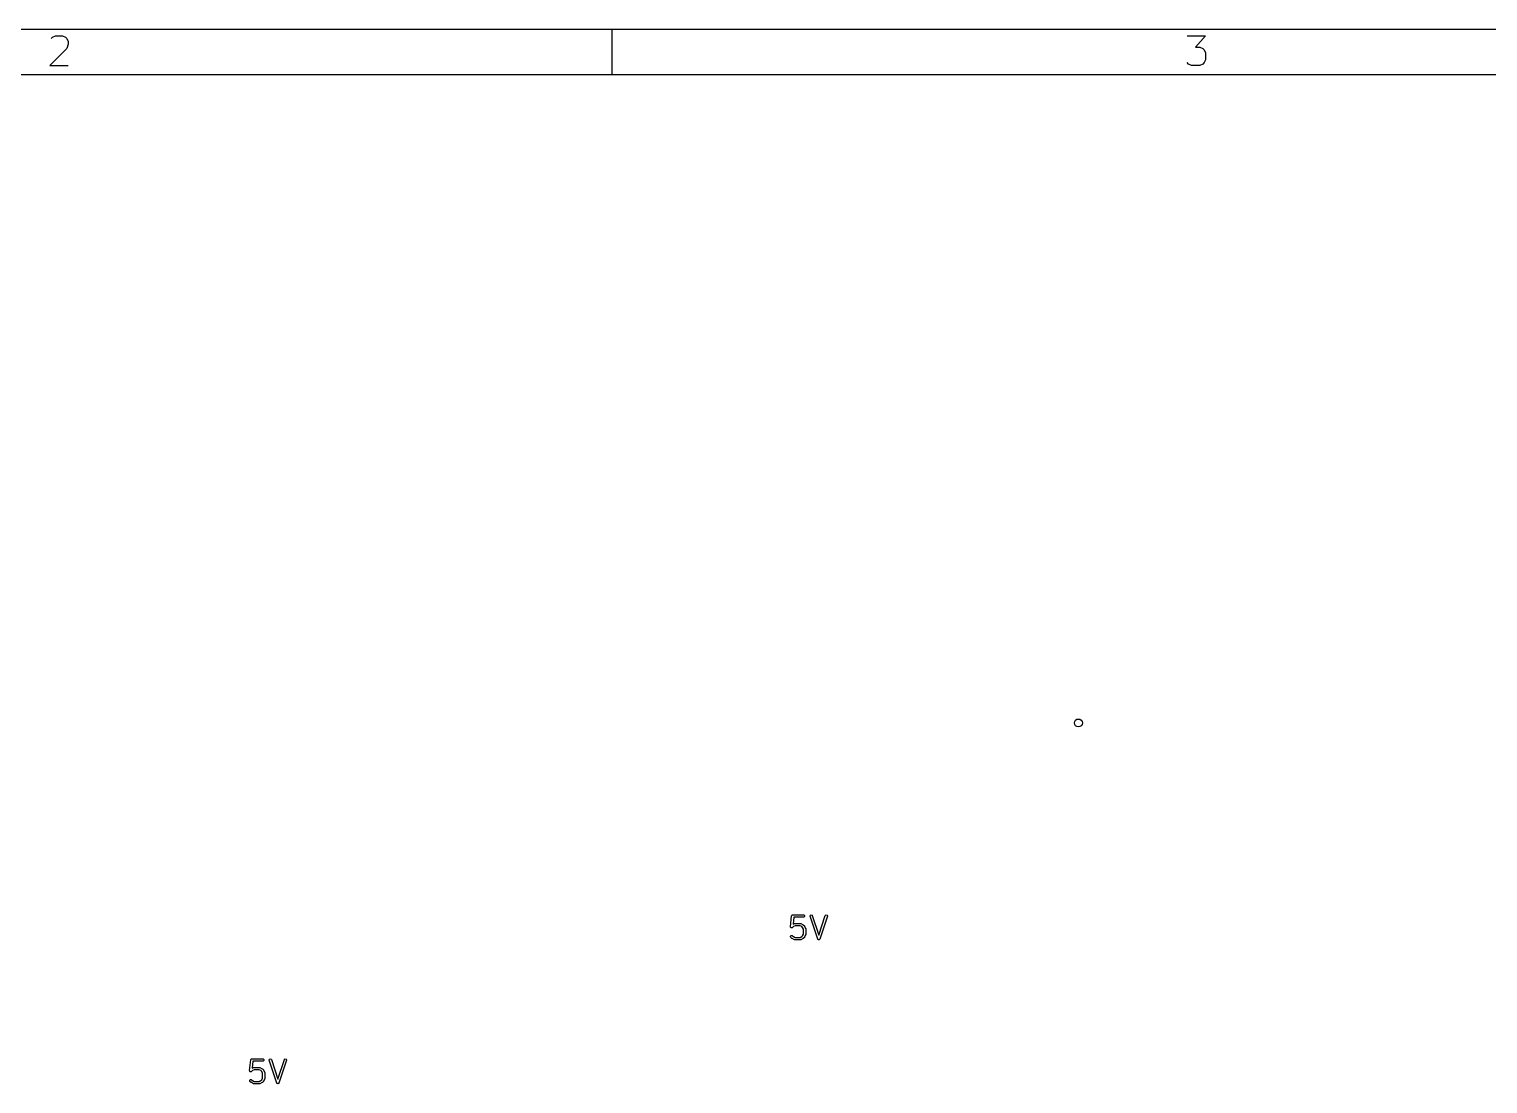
# Model space of a CAD drawing. Header units: inches. Extents: x 0.4 to 11.3, y -7.9 to -0.4.
# Drawn here: x 3.322 to 5.846, y -2.219 to -0.394 of the extents above; entities that cross this region are included whole.
import ezdxf

# ---------------------------------------------------------------- set-up
doc = ezdxf.new("R2010")
doc.units = ezdxf.units.IN
doc.header["$MEASUREMENT"] = 0
doc.layers.add('F.Silkscreen', color=41, linetype='CONTINUOUS', true_color=0xf2eda1)

msp = doc.modelspace()

# ---------------------------------------------------------------- linework, layer by layer
at = {"layer": 'BLACK', "linetype": 'CONTINUOUS'}
for p, q in [((0.3937, -0.3937), (11.2993, -0.3937)), ((4.3307, -0.4724), (4.3307, -0.3937)), ((3.3869, -0.4272), (3.3577, -0.4564)), ((3.3601, -0.4101), (3.3625, -0.4077)), ((3.3625, -0.4077), (3.3674, -0.4053)), ((3.3674, -0.4053), (3.3796, -0.4053)), ((3.3796, -0.4053), (3.3845, -0.4077)), ((3.3845, -0.4077), (3.3869, -0.4101)), ((3.3869, -0.4101), (3.3893, -0.415)), ((3.3893, -0.4199), (3.3869, -0.4272)), ((3.3893, -0.415), (3.3893, -0.4199)), ((5.3262, -0.4053), (5.3578, -0.4053)), ((5.3578, -0.4053), (5.3408, -0.4248)), ((5.3408, -0.4248), (5.3481, -0.4248)), ((5.3481, -0.4248), (5.353, -0.4272)), ((5.353, -0.4272), (5.3554, -0.4296)), ((5.3286, -0.454), (5.3262, -0.4516)), ((5.3335, -0.4564), (5.3286, -0.454)), ((5.353, -0.454), (5.3481, -0.4564)), ((5.3554, -0.4516), (5.353, -0.454)), ((5.3554, -0.4296), (5.3578, -0.4345)), ((5.3578, -0.4467), (5.3554, -0.4516)), ((5.3578, -0.4345), (5.3578, -0.4467)), ((0.4724, -0.4724), (11.2206, -0.4724)), ((3.3577, -0.4564), (3.3893, -0.4564)), ((5.3481, -0.4564), (5.3335, -0.4564))]:
    msp.add_line(p, q, dxfattribs=at)
at = {"layer": 'F.Silkscreen', "linetype": 'CONTINUOUS'}
for p, q in [((4.6396, -1.947), (4.6415, -1.9282)), ((4.6415, -1.9282), (4.6416, -1.9278)), ((4.6416, -1.9277), (4.6417, -1.9276)), ((4.6416, -1.9278), (4.6416, -1.9277)), ((4.6417, -1.9275), (4.6422, -1.9271)), ((4.6417, -1.9276), (4.6417, -1.9275)), ((4.6422, -1.9271), (4.6427, -1.9266)), ((4.6427, -1.9266), (4.6428, -1.9266)), ((4.6428, -1.9266), (4.6429, -1.9266)), ((4.6429, -1.9266), (4.643, -1.9266)), ((4.643, -1.9266), (4.6435, -1.9265)), ((4.6435, -1.9265), (4.6622, -1.9265)), ((4.6452, -1.9304), (4.644, -1.9428)), ((4.644, -1.9428), (4.6463, -1.9417)), ((4.6622, -1.9304), (4.6452, -1.9304)), ((4.6463, -1.9417), (4.6464, -1.9417)), ((4.6464, -1.9417), (4.6465, -1.9416)), ((4.6465, -1.9416), (4.6468, -1.9416)), ((4.6468, -1.9416), (4.6471, -1.9415)), ((4.6471, -1.9415), (4.6471, -1.9415)), ((4.6471, -1.9415), (4.6472, -1.9415)), ((4.6472, -1.9415), (4.6566, -1.9415)), ((4.6566, -1.9415), (4.6567, -1.9415)), ((4.6567, -1.9415), (4.6567, -1.9415)), ((4.6567, -1.9415), (4.657, -1.9416)), ((4.657, -1.9416), (4.6573, -1.9416)), ((4.6573, -1.9416), (4.6574, -1.9417)), ((4.6574, -1.9417), (4.6575, -1.9417)), ((4.6575, -1.9417), (4.6612, -1.9436)), ((4.6612, -1.9436), (4.6615, -1.9437)), ((4.6615, -1.9437), (4.6617, -1.9439)), ((4.6617, -1.9439), (4.6636, -1.9458)), ((4.6622, -1.9265), (4.663, -1.9266)), ((4.663, -1.9303), (4.6622, -1.9304)), ((4.663, -1.9266), (4.664, -1.9277)), ((4.664, -1.9292), (4.663, -1.9303)), ((4.664, -1.9277), (4.664, -1.9292)), ((4.6734, -1.9283), (4.674, -1.927)), ((4.6735, -1.9291), (4.6734, -1.9283)), ((4.6866, -1.9684), (4.6735, -1.9291)), ((4.674, -1.927), (4.6755, -1.9265)), ((4.6755, -1.9265), (4.6768, -1.9272)), ((4.6768, -1.9272), (4.6772, -1.9278)), ((4.6772, -1.9278), (4.6885, -1.9616)), ((4.6885, -1.9616), (4.6997, -1.9278)), ((4.7034, -1.9291), (4.6903, -1.9684)), ((4.6997, -1.9278), (4.7001, -1.9272)), ((4.7001, -1.9272), (4.7014, -1.9265)), ((4.7014, -1.9265), (4.7029, -1.927)), ((4.7029, -1.927), (4.7035, -1.9283)), ((4.7035, -1.9283), (4.7034, -1.9291)), ((4.6397, -1.9478), (4.6396, -1.947)), ((4.6398, -1.9478), (4.6397, -1.9478)), ((4.6398, -1.9479), (4.6398, -1.9478)), ((4.6402, -1.9484), (4.6398, -1.9479)), ((4.6398, -1.9633), (4.6408, -1.9622)), ((4.6398, -1.9648), (4.6398, -1.9633)), ((4.6402, -1.9655), (4.6398, -1.9648)), ((4.6407, -1.9489), (4.6402, -1.9484)), ((4.6421, -1.9673), (4.6402, -1.9655)), ((4.6408, -1.9489), (4.6407, -1.9489)), ((4.6408, -1.949), (4.6408, -1.9489)), ((4.6415, -1.949), (4.6408, -1.949)), ((4.6408, -1.9622), (4.6423, -1.9622)), ((4.6422, -1.9491), (4.6415, -1.949)), ((4.6423, -1.9675), (4.6421, -1.9673)), ((4.6423, -1.949), (4.6422, -1.949)), ((4.6422, -1.949), (4.6422, -1.9491)), ((4.643, -1.9486), (4.6423, -1.949)), ((4.6423, -1.9622), (4.643, -1.9627)), ((4.6426, -1.9677), (4.6423, -1.9675)), ((4.6463, -1.9696), (4.6426, -1.9677)), ((4.6446, -1.9469), (4.643, -1.9486)), ((4.643, -1.9627), (4.6446, -1.9643)), ((4.6477, -1.9454), (4.6446, -1.9469)), ((4.6446, -1.9643), (4.6477, -1.9658)), ((4.6561, -1.9454), (4.6477, -1.9454)), ((4.6477, -1.9658), (4.6561, -1.9658)), ((4.6592, -1.9469), (4.6561, -1.9454)), ((4.6561, -1.9658), (4.6592, -1.9643)), ((4.6612, -1.9677), (4.6575, -1.9696)), ((4.6606, -1.9484), (4.6592, -1.9469)), ((4.6592, -1.9643), (4.6606, -1.9629)), ((4.6621, -1.9514), (4.6606, -1.9484)), ((4.6606, -1.9629), (4.6621, -1.9598)), ((4.6615, -1.9675), (4.6612, -1.9677)), ((4.6617, -1.9673), (4.6615, -1.9675)), ((4.6636, -1.9655), (4.6617, -1.9673)), ((4.6621, -1.9598), (4.6621, -1.9514)), ((4.6636, -1.9458), (4.6638, -1.9461)), ((4.6638, -1.9652), (4.6636, -1.9655)), ((4.6638, -1.9461), (4.664, -1.9463)), ((4.664, -1.9649), (4.6638, -1.9652)), ((4.664, -1.9463), (4.6658, -1.9501)), ((4.6658, -1.9612), (4.664, -1.9649)), ((4.6658, -1.9501), (4.6659, -1.9502)), ((4.6659, -1.9611), (4.6658, -1.9612)), ((4.6659, -1.9502), (4.6659, -1.9502)), ((4.6659, -1.9502), (4.666, -1.9505)), ((4.666, -1.9608), (4.6659, -1.9611)), ((4.6659, -1.9611), (4.6659, -1.9611)), ((4.666, -1.9505), (4.666, -1.9508)), ((4.666, -1.9508), (4.666, -1.9508)), ((4.666, -1.9508), (4.6661, -1.9509)), ((4.6661, -1.9603), (4.666, -1.9604)), ((4.666, -1.9604), (4.666, -1.9605)), ((4.666, -1.9605), (4.666, -1.9608)), ((4.6661, -1.9509), (4.6661, -1.9603)), ((4.687, -1.9691), (4.6866, -1.9684)), ((4.6871, -1.9692), (4.687, -1.9691)), ((4.6872, -1.9693), (4.6871, -1.9692)), ((4.6898, -1.9692), (4.6897, -1.9693)), ((4.6899, -1.9691), (4.6898, -1.9692)), ((4.6903, -1.9684), (4.6899, -1.9691)), ((4.6464, -1.9696), (4.6463, -1.9696)), ((4.6465, -1.9696), (4.6464, -1.9696)), ((4.6468, -1.9697), (4.6465, -1.9696)), ((4.6471, -1.9698), (4.6468, -1.9697)), ((4.6472, -1.9698), (4.6471, -1.9698)), ((4.6471, -1.9698), (4.6471, -1.9698)), ((4.6566, -1.9698), (4.6472, -1.9698)), ((4.6567, -1.9698), (4.6566, -1.9698)), ((4.657, -1.9697), (4.6567, -1.9698)), ((4.6567, -1.9698), (4.6567, -1.9698)), ((4.6573, -1.9696), (4.657, -1.9697)), ((4.6574, -1.9696), (4.6573, -1.9696)), ((4.6575, -1.9696), (4.6574, -1.9696)), ((4.6878, -1.9695), (4.6872, -1.9693)), ((4.6883, -1.9698), (4.6878, -1.9695)), ((4.6885, -1.9697), (4.6883, -1.9698)), ((4.6886, -1.9698), (4.6885, -1.9697)), ((4.6892, -1.9695), (4.6886, -1.9698)), ((4.6897, -1.9693), (4.6892, -1.9695)), ((3.7034, -2.1962), (3.7053, -2.1775)), ((3.7035, -2.197), (3.7034, -2.1962)), ((3.7053, -2.1775), (3.7054, -2.177)), ((3.7054, -2.177), (3.7054, -2.1769)), ((3.7054, -2.1769), (3.7055, -2.1769)), ((3.7055, -2.1767), (3.706, -2.1763)), ((3.7055, -2.1769), (3.7055, -2.1767)), ((3.706, -2.1763), (3.7065, -2.1758)), ((3.7065, -2.1758), (3.7066, -2.1758)), ((3.7066, -2.1758), (3.7067, -2.1758)), ((3.7067, -2.1758), (3.7068, -2.1758)), ((3.7068, -2.1758), (3.7072, -2.1757)), ((3.7084, -2.1961), (3.7068, -2.1978)), ((3.7072, -2.1757), (3.726, -2.1757)), ((3.709, -2.1796), (3.7078, -2.1921)), ((3.7078, -2.1921), (3.7101, -2.1909)), ((3.7115, -2.1946), (3.7084, -2.1961)), ((3.726, -2.1796), (3.709, -2.1796)), ((3.7101, -2.1909), (3.7102, -2.1909)), ((3.7102, -2.1909), (3.7102, -2.1908)), ((3.7102, -2.1908), (3.7105, -2.1908)), ((3.7105, -2.1908), (3.7108, -2.1907)), ((3.7108, -2.1907), (3.7109, -2.1907)), ((3.7109, -2.1907), (3.711, -2.1907)), ((3.711, -2.1907), (3.7204, -2.1907)), ((3.7199, -2.1946), (3.7115, -2.1946)), ((3.7229, -2.1961), (3.7199, -2.1946)), ((3.7204, -2.1907), (3.7205, -2.1907)), ((3.7205, -2.1907), (3.7205, -2.1907)), ((3.7205, -2.1907), (3.7208, -2.1908)), ((3.7208, -2.1908), (3.7211, -2.1908)), ((3.7211, -2.1908), (3.7211, -2.1909)), ((3.7211, -2.1909), (3.7212, -2.1909)), ((3.7212, -2.1909), (3.725, -2.1928)), ((3.7244, -2.1976), (3.7229, -2.1961)), ((3.725, -2.1928), (3.7252, -2.193)), ((3.7252, -2.193), (3.7255, -2.1931)), ((3.7255, -2.1931), (3.7274, -2.195)), ((3.726, -2.1757), (3.7267, -2.1758)), ((3.7267, -2.1795), (3.726, -2.1796)), ((3.7267, -2.1758), (3.7278, -2.1769)), ((3.7278, -2.1784), (3.7267, -2.1795)), ((3.7274, -2.195), (3.7276, -2.1953)), ((3.7276, -2.1953), (3.7277, -2.1955)), ((3.7277, -2.1955), (3.7296, -2.1993)), ((3.7278, -2.1769), (3.7278, -2.1784)), ((3.7371, -2.1775), (3.7378, -2.1762)), ((3.7372, -2.1783), (3.7371, -2.1775)), ((3.7504, -2.2176), (3.7372, -2.1783)), ((3.7378, -2.1762), (3.7393, -2.1757)), ((3.7393, -2.1757), (3.7406, -2.1764)), ((3.7406, -2.1764), (3.741, -2.177)), ((3.741, -2.177), (3.7522, -2.2108)), ((3.7522, -2.2108), (3.7635, -2.177)), ((3.7672, -2.1783), (3.7541, -2.2176)), ((3.7635, -2.177), (3.7639, -2.1764)), ((3.7639, -2.1764), (3.7652, -2.1757)), ((3.7652, -2.1757), (3.7666, -2.1762)), ((3.7666, -2.1762), (3.7673, -2.1775)), ((3.7673, -2.1775), (3.7672, -2.1783)), ((3.7035, -2.1971), (3.7035, -2.197)), ((3.7035, -2.1972), (3.7035, -2.1971)), ((3.704, -2.1976), (3.7035, -2.1972)), ((3.7035, -2.2125), (3.7046, -2.2115)), ((3.7035, -2.214), (3.7035, -2.2125)), ((3.704, -2.2147), (3.7035, -2.214)), ((3.7044, -2.1981), (3.704, -2.1976)), ((3.7058, -2.2165), (3.704, -2.2147)), ((3.7045, -2.1981), (3.7044, -2.1981)), ((3.7046, -2.1982), (3.7045, -2.1981)), ((3.7053, -2.1982), (3.7046, -2.1982)), ((3.7046, -2.2115), (3.7061, -2.2115)), ((3.7059, -2.1983), (3.7053, -2.1982)), ((3.7061, -2.2167), (3.7058, -2.2165)), ((3.706, -2.1982), (3.7059, -2.1983)), ((3.7061, -2.1982), (3.706, -2.1982)), ((3.7068, -2.1978), (3.7061, -2.1982)), ((3.7061, -2.2115), (3.7068, -2.2119)), ((3.7064, -2.2169), (3.7061, -2.2167)), ((3.7101, -2.2188), (3.7064, -2.2169)), ((3.7068, -2.2119), (3.7084, -2.2135)), ((3.7084, -2.2135), (3.7115, -2.2151)), ((3.7102, -2.2188), (3.7101, -2.2188)), ((3.7105, -2.2189), (3.7102, -2.2188)), ((3.7102, -2.2188), (3.7102, -2.2188)), ((3.7108, -2.219), (3.7105, -2.2189)), ((3.7109, -2.219), (3.7108, -2.219)), ((3.711, -2.219), (3.7109, -2.219)), ((3.7204, -2.219), (3.711, -2.219)), ((3.7115, -2.2151), (3.7199, -2.2151)), ((3.7199, -2.2151), (3.7229, -2.2135)), ((3.7205, -2.219), (3.7204, -2.219)), ((3.7208, -2.2189), (3.7205, -2.219)), ((3.7205, -2.219), (3.7205, -2.219)), ((3.7211, -2.2188), (3.7208, -2.2189)), ((3.7212, -2.2188), (3.7211, -2.2188)), ((3.7211, -2.2188), (3.7211, -2.2188)), ((3.725, -2.2169), (3.7212, -2.2188)), ((3.7229, -2.2135), (3.7244, -2.2121)), ((3.7259, -2.2006), (3.7244, -2.1976)), ((3.7244, -2.2121), (3.7259, -2.2091)), ((3.7252, -2.2167), (3.725, -2.2169)), ((3.7255, -2.2165), (3.7252, -2.2167)), ((3.7274, -2.2147), (3.7255, -2.2165)), ((3.7259, -2.2091), (3.7259, -2.2006)), ((3.7276, -2.2144), (3.7274, -2.2147)), ((3.7277, -2.2142), (3.7276, -2.2144)), ((3.7296, -2.2104), (3.7277, -2.2142)), ((3.7296, -2.1993), (3.7296, -2.1994)), ((3.7296, -2.1994), (3.7297, -2.1994)), ((3.7297, -2.2103), (3.7296, -2.2103)), ((3.7296, -2.2103), (3.7296, -2.2104)), ((3.7297, -2.1994), (3.7297, -2.1997)), ((3.7297, -2.1997), (3.7298, -2.2)), ((3.7298, -2.2097), (3.7297, -2.21)), ((3.7297, -2.21), (3.7297, -2.2103)), ((3.7298, -2.2), (3.7298, -2.2001)), ((3.7298, -2.2001), (3.7298, -2.2002)), ((3.7298, -2.2002), (3.7298, -2.2095)), ((3.7298, -2.2095), (3.7298, -2.2096)), ((3.7298, -2.2096), (3.7298, -2.2097)), ((3.7507, -2.2183), (3.7504, -2.2176)), ((3.7509, -2.2184), (3.7507, -2.2183)), ((3.7509, -2.2185), (3.7509, -2.2184)), ((3.7515, -2.2187), (3.7509, -2.2185)), ((3.7521, -2.219), (3.7515, -2.2187)), ((3.7522, -2.2189), (3.7521, -2.219)), ((3.7524, -2.219), (3.7522, -2.2189)), ((3.7529, -2.2187), (3.7524, -2.219)), ((3.7535, -2.2185), (3.7529, -2.2187)), ((3.7536, -2.2184), (3.7535, -2.2185)), ((3.7537, -2.2183), (3.7536, -2.2184)), ((3.7541, -2.2176), (3.7537, -2.2183))]:
    msp.add_line(p, q, dxfattribs=at)
at = {"layer": 'F.Silkscreen'}
msp.add_circle((5.1378, -1.5945), 0.00689, dxfattribs=at)
msp.add_circle((5.1378, -1.5945), 0.00689, dxfattribs=at)

doc.saveas('drawing.dxf')
